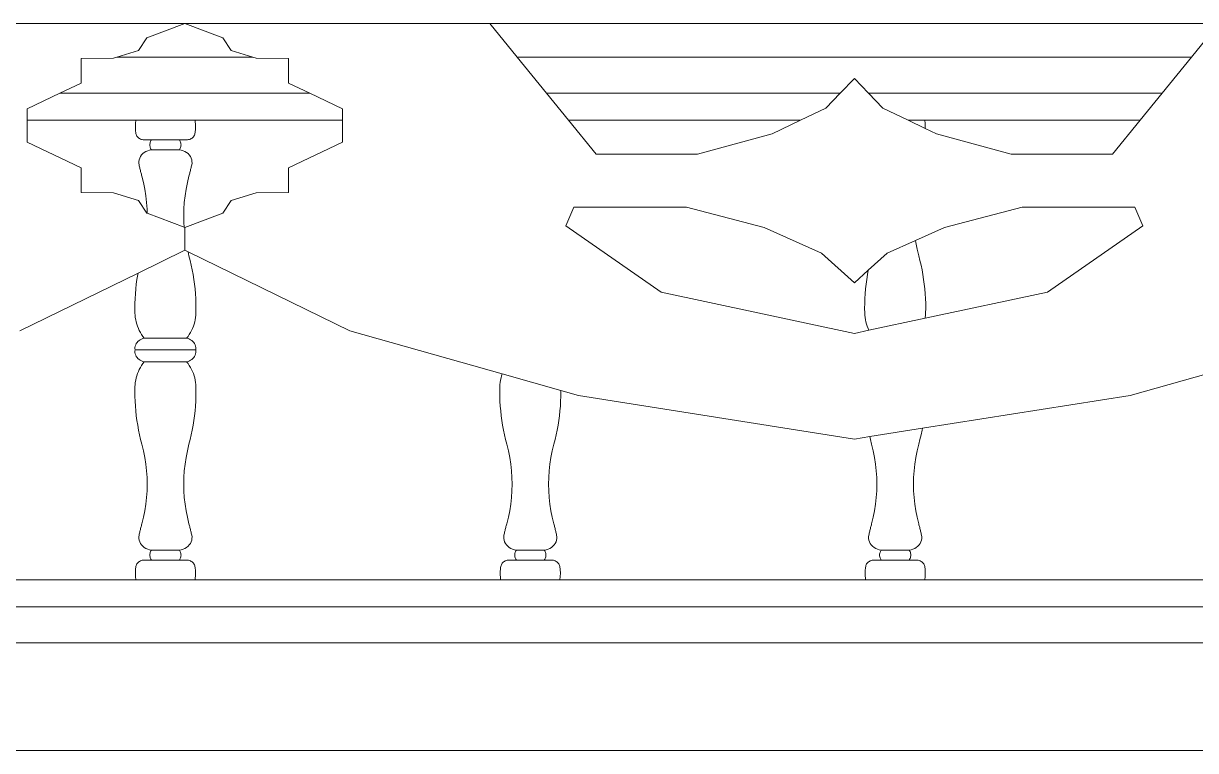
# Model space of a CAD drawing. Header units: inches. Extents: x 16.2 to 49.2, y 7.1 to 20.7.
# Drawn here: x 32.8147 to 33.1862, y 17.89 to 18.1206 of the extents above; entities that cross this region are included whole.
import ezdxf

# ---------------------------------------------------------------- set-up
doc = ezdxf.new("R2010")
doc.units = ezdxf.units.IN
doc.header["$MEASUREMENT"] = 0
doc.layers.add('0inne_gulv', color=252, linetype='Continuous', lineweight=13)

# ---------------------------------------------------------------- blocks, each defined once
blk = doc.blocks.new('DEREK SMALL HOUSE fr')
for p, q in [((-0.94736, -0.07881), (-0.85068, -0.07881)), ((-0.86275, -0.08341), (-0.85068, -0.07881)), ((-0.85068, -0.07881), (-0.75401, -0.07881)), ((-0.83862, -0.08341), (-0.85068, -0.07881)), ((-0.75401, -0.07881), (-0.52292, -0.07881)), ((-0.7453, -0.08953), (-0.75401, -0.07881)), ((-0.75401, -0.07881), (-0.52292, -0.07881)), ((-0.53163, -0.08953), (-0.52292, -0.07881)), ((-0.86532, -0.08735), (-0.86275, -0.08341)), ((-0.83605, -0.08735), (-0.83862, -0.08341)), ((-0.87226, -0.08953), (-0.86532, -0.08735)), ((-0.82911, -0.08953), (-0.83605, -0.08735)), ((-0.88353, -0.08993), (-0.87334, -0.08987)), ((-0.88353, -0.09771), (-0.88353, -0.08993)), ((-0.87334, -0.08987), (-0.87226, -0.08953)), ((-0.87226, -0.08953), (-0.82911, -0.08953)), ((-0.82803, -0.08987), (-0.82911, -0.08953)), ((-0.81784, -0.08993), (-0.82803, -0.08987)), ((-0.81784, -0.09771), (-0.81784, -0.08993)), ((-0.7453, -0.08953), (-0.53163, -0.08953)), ((-0.73603, -0.10093), (-0.7453, -0.08953)), ((-0.5409, -0.10093), (-0.53163, -0.08953)), ((-0.64294, -0.10093), (-0.63847, -0.09632)), ((-0.63847, -0.09632), (-0.63399, -0.10093)), ((-0.8903, -0.10093), (-0.88353, -0.09771)), ((-0.81107, -0.10093), (-0.81784, -0.09771)), ((-0.90066, -0.10586), (-0.8903, -0.10093)), ((-0.8903, -0.10093), (-0.81107, -0.10093)), ((-0.8007, -0.10586), (-0.81107, -0.10093)), ((-0.73603, -0.10093), (-0.64294, -0.10093)), ((-0.72908, -0.10948), (-0.73603, -0.10093)), ((-0.64752, -0.10564), (-0.64294, -0.10093)), ((-0.63399, -0.10093), (-0.5409, -0.10093)), ((-0.63399, -0.10093), (-0.62941, -0.10564)), ((-0.54786, -0.10948), (-0.5409, -0.10093)), ((-0.90066, -0.10948), (-0.90066, -0.10586)), ((-0.8007, -0.10948), (-0.8007, -0.10586)), ((-0.65549, -0.10948), (-0.64752, -0.10564)), ((-0.62941, -0.10564), (-0.62144, -0.10948)), ((-0.90066, -0.1165), (-0.90066, -0.10948)), ((-0.90066, -0.10948), (-0.86618, -0.10948)), ((-0.86637, -0.11125), (-0.86635, -0.11089)), ((-0.86637, -0.1116), (-0.86637, -0.11125)), ((-0.86635, -0.11089), (-0.86633, -0.11054)), ((-0.86633, -0.11054), (-0.86629, -0.11018)), ((-0.86629, -0.11018), (-0.86624, -0.10983)), ((-0.86624, -0.10983), (-0.86618, -0.10948)), ((-0.84749, -0.10948), (-0.86618, -0.10948)), ((-0.84743, -0.10983), (-0.84749, -0.10948)), ((-0.84749, -0.10948), (-0.8007, -0.10948)), ((-0.84738, -0.11018), (-0.84743, -0.10983)), ((-0.84735, -0.11054), (-0.84738, -0.11018)), ((-0.84732, -0.11089), (-0.84735, -0.11054)), ((-0.8473, -0.11125), (-0.84732, -0.11089)), ((-0.8473, -0.1116), (-0.8473, -0.11125)), ((-0.8007, -0.1165), (-0.8007, -0.10948)), ((-0.72908, -0.10948), (-0.65549, -0.10948)), ((-0.72029, -0.12028), (-0.72908, -0.10948)), ((-0.66451, -0.11383), (-0.65549, -0.10948)), ((-0.62144, -0.10948), (-0.616, -0.1121)), ((-0.61618, -0.10948), (-0.62144, -0.10948)), ((-0.61612, -0.10983), (-0.61618, -0.10948)), ((-0.61618, -0.10948), (-0.54786, -0.10948)), ((-0.61607, -0.11018), (-0.61612, -0.10983)), ((-0.61604, -0.11054), (-0.61607, -0.11018)), ((-0.61601, -0.11089), (-0.61604, -0.11054)), ((-0.616, -0.11125), (-0.61601, -0.11089)), ((-0.61599, -0.1116), (-0.616, -0.11125)), ((-0.55664, -0.12028), (-0.54786, -0.10948)), ((-0.86637, -0.11195), (-0.86637, -0.1116)), ((-0.86635, -0.11231), (-0.86637, -0.11195)), ((-0.86633, -0.11266), (-0.86635, -0.11231)), ((-0.86629, -0.11302), (-0.86633, -0.11266)), ((-0.86624, -0.11337), (-0.86629, -0.11302)), ((-0.86618, -0.11372), (-0.86624, -0.11337)), ((-0.86612, -0.11399), (-0.86618, -0.11372)), ((-0.86601, -0.11426), (-0.86612, -0.11399)), ((-0.86588, -0.11451), (-0.86601, -0.11426)), ((-0.86571, -0.11475), (-0.86588, -0.11451)), ((-0.86551, -0.11497), (-0.86571, -0.11475)), ((-0.86528, -0.11516), (-0.86551, -0.11497)), ((-0.86503, -0.11533), (-0.86528, -0.11516)), ((-0.84864, -0.11533), (-0.84839, -0.11516)), ((-0.84839, -0.11516), (-0.84816, -0.11497)), ((-0.84816, -0.11497), (-0.84796, -0.11475)), ((-0.84796, -0.11475), (-0.84779, -0.11451)), ((-0.84779, -0.11451), (-0.84766, -0.11426)), ((-0.84766, -0.11426), (-0.84755, -0.11399)), ((-0.84755, -0.11399), (-0.84749, -0.11372)), ((-0.84749, -0.11372), (-0.84743, -0.11337)), ((-0.84743, -0.11337), (-0.84738, -0.11302)), ((-0.84738, -0.11302), (-0.84735, -0.11266)), ((-0.84735, -0.11266), (-0.84732, -0.11231)), ((-0.84732, -0.11231), (-0.8473, -0.11195)), ((-0.8473, -0.11195), (-0.8473, -0.1116)), ((-0.68815, -0.12028), (-0.66451, -0.11383)), ((-0.616, -0.11195), (-0.61599, -0.1116)), ((-0.616, -0.1121), (-0.616, -0.11195)), ((-0.616, -0.1121), (-0.61242, -0.11383)), ((-0.61242, -0.11383), (-0.58879, -0.12028)), ((-0.88353, -0.12464), (-0.90066, -0.1165)), ((-0.86476, -0.11547), (-0.86503, -0.11533)), ((-0.86447, -0.11559), (-0.86476, -0.11547)), ((-0.86417, -0.11567), (-0.86447, -0.11559)), ((-0.86386, -0.11572), (-0.86417, -0.11567)), ((-0.86355, -0.11573), (-0.86386, -0.11572)), ((-0.86126, -0.11573), (-0.86355, -0.11573)), ((-0.86177, -0.11732), (-0.86175, -0.11705)), ((-0.86175, -0.1176), (-0.86177, -0.11732)), ((-0.86175, -0.11705), (-0.86171, -0.11677)), ((-0.86171, -0.11788), (-0.86175, -0.1176)), ((-0.86171, -0.11677), (-0.86164, -0.1165)), ((-0.86164, -0.11815), (-0.86171, -0.11788)), ((-0.86164, -0.1165), (-0.86154, -0.11623)), ((-0.86154, -0.11841), (-0.86164, -0.11815)), ((-0.86154, -0.11623), (-0.86141, -0.11598)), ((-0.86141, -0.11867), (-0.86154, -0.11841)), ((-0.86141, -0.11598), (-0.86126, -0.11573)), ((-0.86126, -0.11891), (-0.86141, -0.11867)), ((-0.86126, -0.11573), (-0.85241, -0.11573)), ((-0.85226, -0.11598), (-0.85241, -0.11573)), ((-0.85241, -0.11573), (-0.85012, -0.11573)), ((-0.85241, -0.11891), (-0.85226, -0.11867)), ((-0.85213, -0.11623), (-0.85226, -0.11598)), ((-0.85226, -0.11867), (-0.85213, -0.11841)), ((-0.85203, -0.1165), (-0.85213, -0.11623)), ((-0.85213, -0.11841), (-0.85203, -0.11815)), ((-0.85196, -0.11677), (-0.85203, -0.1165)), ((-0.85203, -0.11815), (-0.85196, -0.11788)), ((-0.85192, -0.11705), (-0.85196, -0.11677)), ((-0.85196, -0.11788), (-0.85192, -0.1176)), ((-0.8519, -0.11732), (-0.85192, -0.11705)), ((-0.85192, -0.1176), (-0.8519, -0.11732)), ((-0.85012, -0.11573), (-0.84981, -0.11572)), ((-0.84981, -0.11572), (-0.8495, -0.11567)), ((-0.8495, -0.11567), (-0.8492, -0.11559)), ((-0.8492, -0.11559), (-0.84891, -0.11547)), ((-0.84891, -0.11547), (-0.84864, -0.11533)), ((-0.81784, -0.12464), (-0.8007, -0.1165)), ((-0.86526, -0.12313), (-0.86525, -0.12257)), ((-0.86525, -0.12257), (-0.86516, -0.12202)), ((-0.86516, -0.12202), (-0.86499, -0.12149)), ((-0.86499, -0.12149), (-0.86473, -0.12099)), ((-0.86473, -0.12099), (-0.8644, -0.12052)), ((-0.8644, -0.12052), (-0.864, -0.1201)), ((-0.864, -0.1201), (-0.86353, -0.11973)), ((-0.86353, -0.11973), (-0.86302, -0.11942)), ((-0.86302, -0.11942), (-0.86246, -0.11918)), ((-0.86246, -0.11918), (-0.86187, -0.11901)), ((-0.86187, -0.11901), (-0.86126, -0.11891)), ((-0.86126, -0.11891), (-0.85241, -0.11891)), ((-0.8518, -0.11901), (-0.85241, -0.11891)), ((-0.85121, -0.11918), (-0.8518, -0.11901)), ((-0.85065, -0.11942), (-0.85121, -0.11918)), ((-0.85014, -0.11973), (-0.85065, -0.11942)), ((-0.84967, -0.1201), (-0.85014, -0.11973)), ((-0.84927, -0.12052), (-0.84967, -0.1201)), ((-0.84894, -0.12099), (-0.84927, -0.12052)), ((-0.84869, -0.12149), (-0.84894, -0.12099)), ((-0.84851, -0.12202), (-0.84869, -0.12149)), ((-0.84842, -0.12257), (-0.84851, -0.12202)), ((-0.84841, -0.12313), (-0.84842, -0.12257)), ((-0.72029, -0.12028), (-0.68815, -0.12028)), ((-0.58879, -0.12028), (-0.55664, -0.12028)), ((-0.88353, -0.12464), (-0.88353, -0.13243)), ((-0.86518, -0.12368), (-0.86526, -0.12313)), ((-0.86511, -0.12398), (-0.86518, -0.12368)), ((-0.86505, -0.12427), (-0.86511, -0.12398)), ((-0.86498, -0.12457), (-0.86505, -0.12427)), ((-0.86491, -0.12486), (-0.86498, -0.12457)), ((-0.86484, -0.12516), (-0.86491, -0.12486)), ((-0.86476, -0.12546), (-0.86484, -0.12516)), ((-0.86469, -0.12575), (-0.86476, -0.12546)), ((-0.86461, -0.12605), (-0.86469, -0.12575)), ((-0.86454, -0.12634), (-0.86461, -0.12605)), ((-0.84913, -0.12634), (-0.84906, -0.12605)), ((-0.84906, -0.12605), (-0.84898, -0.12575)), ((-0.84898, -0.12575), (-0.84891, -0.12546)), ((-0.84891, -0.12546), (-0.84884, -0.12516)), ((-0.84884, -0.12516), (-0.84876, -0.12486)), ((-0.84876, -0.12486), (-0.84869, -0.12457)), ((-0.84869, -0.12457), (-0.84863, -0.12427)), ((-0.84863, -0.12427), (-0.84856, -0.12398)), ((-0.84856, -0.12398), (-0.84849, -0.12368)), ((-0.84849, -0.12368), (-0.84841, -0.12313)), ((-0.81784, -0.12464), (-0.81784, -0.13243)), ((-0.86446, -0.12664), (-0.86454, -0.12634)), ((-0.86438, -0.12693), (-0.86446, -0.12664)), ((-0.86431, -0.12723), (-0.86438, -0.12693)), ((-0.86379, -0.1293), (-0.86431, -0.12723)), ((-0.86338, -0.13139), (-0.86379, -0.1293)), ((-0.8503, -0.13139), (-0.84988, -0.1293)), ((-0.84988, -0.1293), (-0.84937, -0.12723)), ((-0.84937, -0.12723), (-0.84929, -0.12693)), ((-0.84929, -0.12693), (-0.84921, -0.12664)), ((-0.84921, -0.12664), (-0.84913, -0.12634)), ((-0.88353, -0.13243), (-0.87334, -0.13249)), ((-0.87334, -0.13249), (-0.86532, -0.13501)), ((-0.86305, -0.13349), (-0.86338, -0.13139)), ((-0.86282, -0.1356), (-0.86305, -0.13349)), ((-0.85086, -0.1356), (-0.85062, -0.13349)), ((-0.85062, -0.13349), (-0.8503, -0.13139)), ((-0.82803, -0.13249), (-0.83605, -0.13501)), ((-0.81784, -0.13243), (-0.82803, -0.13249)), ((-0.86532, -0.13501), (-0.86275, -0.13895)), ((-0.86267, -0.13772), (-0.86282, -0.1356)), ((-0.851, -0.13772), (-0.85086, -0.1356)), ((-0.83605, -0.13501), (-0.83862, -0.13895)), ((-0.72739, -0.13712), (-0.72988, -0.14303)), ((-0.72739, -0.13712), (-0.69169, -0.13712)), ((-0.69169, -0.13712), (-0.66703, -0.14351)), ((-0.58524, -0.13712), (-0.6099, -0.14351)), ((-0.58524, -0.13712), (-0.54954, -0.13712)), ((-0.54954, -0.13712), (-0.54705, -0.14303)), ((-0.86275, -0.13895), (-0.86265, -0.13899)), ((-0.86265, -0.13899), (-0.86267, -0.13772)), ((-0.86265, -0.13899), (-0.8509, -0.14346)), ((-0.85104, -0.13984), (-0.851, -0.13772)), ((-0.851, -0.14197), (-0.85104, -0.13984)), ((-0.83862, -0.13895), (-0.85068, -0.14354)), ((-0.8509, -0.14346), (-0.851, -0.14197)), ((-0.8509, -0.14346), (-0.85068, -0.14354)), ((-0.85068, -0.1507), (-0.85068, -0.14354)), ((-0.72988, -0.14303), (-0.69968, -0.164)), ((-0.66703, -0.14351), (-0.64885, -0.15169)), ((-0.6099, -0.14351), (-0.61909, -0.14765)), ((-0.54705, -0.14303), (-0.57725, -0.164)), ((-0.61909, -0.14765), (-0.62808, -0.15169)), ((-0.61899, -0.1483), (-0.61909, -0.14765)), ((-0.61857, -0.15039), (-0.61899, -0.1483)), ((-0.85068, -0.1507), (-0.86553, -0.15796)), ((-0.85068, -0.1507), (-0.84968, -0.15119)), ((-0.84937, -0.15246), (-0.84968, -0.15119)), ((-0.79834, -0.1763), (-0.84968, -0.15119)), ((-0.64885, -0.15169), (-0.63847, -0.16108)), ((-0.62808, -0.15169), (-0.63407, -0.1571)), ((-0.61806, -0.15246), (-0.61857, -0.15039)), ((-0.84898, -0.15395), (-0.84937, -0.15246)), ((-0.84863, -0.15545), (-0.84898, -0.15395)), ((-0.84832, -0.15696), (-0.84863, -0.15545)), ((-0.61767, -0.15395), (-0.61806, -0.15246)), ((-0.61733, -0.15545), (-0.61767, -0.15395)), ((-0.61702, -0.15696), (-0.61733, -0.15545)), ((-0.90303, -0.1763), (-0.86553, -0.15796)), ((-0.86586, -0.15998), (-0.86562, -0.15847)), ((-0.86562, -0.15847), (-0.86553, -0.15796)), ((-0.84805, -0.15847), (-0.84832, -0.15696)), ((-0.84781, -0.15998), (-0.84805, -0.15847)), ((-0.63407, -0.1571), (-0.63847, -0.16108)), ((-0.63455, -0.15998), (-0.63432, -0.15847)), ((-0.63432, -0.15847), (-0.63407, -0.1571)), ((-0.61674, -0.15847), (-0.61702, -0.15696)), ((-0.6165, -0.15998), (-0.61674, -0.15847)), ((-0.86635, -0.16455), (-0.86623, -0.16302)), ((-0.86623, -0.16302), (-0.86606, -0.1615)), ((-0.86606, -0.1615), (-0.86586, -0.15998)), ((-0.84761, -0.1615), (-0.84781, -0.15998)), ((-0.84744, -0.16302), (-0.84761, -0.1615)), ((-0.84732, -0.16455), (-0.84744, -0.16302)), ((-0.63505, -0.16455), (-0.63492, -0.16302)), ((-0.63492, -0.16302), (-0.63475, -0.1615)), ((-0.63475, -0.1615), (-0.63455, -0.15998)), ((-0.6163, -0.1615), (-0.6165, -0.15998)), ((-0.61614, -0.16302), (-0.6163, -0.1615)), ((-0.61601, -0.16455), (-0.61614, -0.16302)), ((-0.8665, -0.16761), (-0.86645, -0.16608)), ((-0.86645, -0.16608), (-0.86635, -0.16455)), ((-0.84722, -0.16608), (-0.84732, -0.16455)), ((-0.84717, -0.16761), (-0.84722, -0.16608)), ((-0.69968, -0.164), (-0.63847, -0.17711)), ((-0.63519, -0.16761), (-0.63514, -0.16608)), ((-0.63514, -0.16608), (-0.63505, -0.16455)), ((-0.57725, -0.164), (-0.61601, -0.1723)), ((-0.61592, -0.16608), (-0.61601, -0.16455)), ((-0.61586, -0.16761), (-0.61592, -0.16608)), ((-0.86652, -0.16914), (-0.8665, -0.16761)), ((-0.8665, -0.17067), (-0.86652, -0.16914)), ((-0.86646, -0.17138), (-0.8665, -0.17067)), ((-0.84721, -0.17138), (-0.84717, -0.17067)), ((-0.84715, -0.16914), (-0.84717, -0.16761)), ((-0.84717, -0.17067), (-0.84715, -0.16914)), ((-0.63521, -0.16914), (-0.63519, -0.16761)), ((-0.63519, -0.17067), (-0.63521, -0.16914)), ((-0.63515, -0.17138), (-0.63519, -0.17067)), ((-0.6159, -0.17138), (-0.61587, -0.17067)), ((-0.61587, -0.17067), (-0.61585, -0.16914)), ((-0.61585, -0.16914), (-0.61586, -0.16761)), ((-0.86638, -0.17209), (-0.86646, -0.17138)), ((-0.86627, -0.17279), (-0.86638, -0.17209)), ((-0.86611, -0.17349), (-0.86627, -0.17279)), ((-0.86592, -0.17418), (-0.86611, -0.17349)), ((-0.86569, -0.17486), (-0.86592, -0.17418)), ((-0.84798, -0.17486), (-0.84775, -0.17418)), ((-0.84775, -0.17418), (-0.84756, -0.17349)), ((-0.84756, -0.17349), (-0.8474, -0.17279)), ((-0.8474, -0.17279), (-0.84729, -0.17209)), ((-0.84729, -0.17209), (-0.84721, -0.17138)), ((-0.63508, -0.17209), (-0.63515, -0.17138)), ((-0.63496, -0.17279), (-0.63508, -0.17209)), ((-0.63481, -0.17349), (-0.63496, -0.17279)), ((-0.63461, -0.17418), (-0.63481, -0.17349)), ((-0.63438, -0.17486), (-0.63461, -0.17418)), ((-0.61601, -0.1723), (-0.63384, -0.17612)), ((-0.61601, -0.1723), (-0.61598, -0.17209)), ((-0.61598, -0.17209), (-0.6159, -0.17138)), ((-0.86542, -0.17553), (-0.86569, -0.17486)), ((-0.86512, -0.17618), (-0.86542, -0.17553)), ((-0.86478, -0.17683), (-0.86512, -0.17618)), ((-0.8644, -0.17745), (-0.86478, -0.17683)), ((-0.86399, -0.17806), (-0.8644, -0.17745)), ((-0.86355, -0.17865), (-0.86399, -0.17806)), ((-0.85012, -0.17865), (-0.84968, -0.17806)), ((-0.84968, -0.17806), (-0.84927, -0.17745)), ((-0.84927, -0.17745), (-0.84889, -0.17683)), ((-0.84889, -0.17683), (-0.84855, -0.17618)), ((-0.84855, -0.17618), (-0.84825, -0.17553)), ((-0.84825, -0.17553), (-0.84798, -0.17486)), ((-0.79834, -0.1763), (-0.75006, -0.18993)), ((-0.63384, -0.17612), (-0.63847, -0.17711)), ((-0.63412, -0.17553), (-0.63438, -0.17486)), ((-0.63384, -0.17612), (-0.63412, -0.17553)), ((-0.86651, -0.18195), (-0.86649, -0.18153)), ((-0.86647, -0.18236), (-0.86651, -0.18195)), ((-0.86649, -0.18153), (-0.86641, -0.18112)), ((-0.86641, -0.18112), (-0.86627, -0.18072)), ((-0.86627, -0.18072), (-0.86608, -0.18034)), ((-0.86608, -0.18034), (-0.86584, -0.17998)), ((-0.86584, -0.17998), (-0.86554, -0.17966)), ((-0.86554, -0.17966), (-0.86521, -0.17937)), ((-0.86521, -0.17937), (-0.86484, -0.17912)), ((-0.86484, -0.17912), (-0.86443, -0.17892)), ((-0.86443, -0.17892), (-0.864, -0.17876)), ((-0.864, -0.17876), (-0.86355, -0.17865)), ((-0.86355, -0.17865), (-0.85012, -0.17865)), ((-0.84967, -0.17876), (-0.85012, -0.17865)), ((-0.84924, -0.17892), (-0.84967, -0.17876)), ((-0.84884, -0.17912), (-0.84924, -0.17892)), ((-0.84846, -0.17937), (-0.84884, -0.17912)), ((-0.84813, -0.17966), (-0.84846, -0.17937)), ((-0.84784, -0.17998), (-0.84813, -0.17966)), ((-0.84759, -0.18034), (-0.84784, -0.17998)), ((-0.8474, -0.18072), (-0.84759, -0.18034)), ((-0.84726, -0.18112), (-0.8474, -0.18072)), ((-0.84719, -0.18153), (-0.84726, -0.18112)), ((-0.8472, -0.18236), (-0.84717, -0.18195)), ((-0.84717, -0.18195), (-0.84719, -0.18153)), ((-0.86651, -0.18278), (-0.86647, -0.18236)), ((-0.86649, -0.1832), (-0.86651, -0.18278)), ((-0.86641, -0.18361), (-0.86649, -0.1832)), ((-0.86647, -0.18236), (-0.8472, -0.18236)), ((-0.86627, -0.18401), (-0.86641, -0.18361)), ((-0.86608, -0.18439), (-0.86627, -0.18401)), ((-0.86584, -0.18474), (-0.86608, -0.18439)), ((-0.86554, -0.18507), (-0.86584, -0.18474)), ((-0.86521, -0.18536), (-0.86554, -0.18507)), ((-0.86484, -0.18561), (-0.86521, -0.18536)), ((-0.86443, -0.18581), (-0.86484, -0.18561)), ((-0.84924, -0.18581), (-0.84884, -0.18561)), ((-0.84884, -0.18561), (-0.84846, -0.18536)), ((-0.84846, -0.18536), (-0.84813, -0.18507)), ((-0.84813, -0.18507), (-0.84784, -0.18474)), ((-0.84784, -0.18474), (-0.84759, -0.18439)), ((-0.84759, -0.18439), (-0.8474, -0.18401)), ((-0.8474, -0.18401), (-0.84726, -0.18361)), ((-0.84726, -0.18361), (-0.84719, -0.1832)), ((-0.84717, -0.18278), (-0.8472, -0.18236)), ((-0.84719, -0.1832), (-0.84717, -0.18278)), ((-0.86569, -0.18987), (-0.86542, -0.1892)), ((-0.86542, -0.1892), (-0.86512, -0.18854)), ((-0.86512, -0.18854), (-0.86478, -0.1879)), ((-0.86478, -0.1879), (-0.8644, -0.18727)), ((-0.864, -0.18597), (-0.86443, -0.18581)), ((-0.8644, -0.18727), (-0.86399, -0.18667)), ((-0.86355, -0.18608), (-0.864, -0.18597)), ((-0.86399, -0.18667), (-0.86355, -0.18608)), ((-0.86355, -0.18608), (-0.85012, -0.18608)), ((-0.85012, -0.18608), (-0.84967, -0.18597)), ((-0.84968, -0.18667), (-0.85012, -0.18608)), ((-0.84927, -0.18727), (-0.84968, -0.18667)), ((-0.84967, -0.18597), (-0.84924, -0.18581)), ((-0.84889, -0.1879), (-0.84927, -0.18727)), ((-0.84855, -0.18854), (-0.84889, -0.1879)), ((-0.84825, -0.1892), (-0.84855, -0.18854)), ((-0.84798, -0.18987), (-0.84825, -0.1892)), ((-0.51744, -0.18727), (-0.55104, -0.19675)), ((-0.86646, -0.19335), (-0.86638, -0.19264)), ((-0.86638, -0.19264), (-0.86627, -0.19194)), ((-0.86627, -0.19194), (-0.86611, -0.19124)), ((-0.86611, -0.19124), (-0.86592, -0.19055)), ((-0.86592, -0.19055), (-0.86569, -0.18987)), ((-0.84775, -0.19055), (-0.84798, -0.18987)), ((-0.84756, -0.19124), (-0.84775, -0.19055)), ((-0.8474, -0.19194), (-0.84756, -0.19124)), ((-0.84729, -0.19264), (-0.8474, -0.19194)), ((-0.84721, -0.19335), (-0.84729, -0.19264)), ((-0.75081, -0.19335), (-0.75073, -0.19264)), ((-0.75073, -0.19264), (-0.75062, -0.19194)), ((-0.75062, -0.19194), (-0.75046, -0.19124)), ((-0.75046, -0.19124), (-0.75027, -0.19055)), ((-0.75027, -0.19055), (-0.75006, -0.18993)), ((-0.75006, -0.18993), (-0.7315, -0.19517)), ((-0.86652, -0.19559), (-0.8665, -0.19406)), ((-0.8665, -0.19712), (-0.86652, -0.19559)), ((-0.8665, -0.19406), (-0.86646, -0.19335)), ((-0.84717, -0.19406), (-0.84721, -0.19335)), ((-0.84715, -0.19559), (-0.84717, -0.19406)), ((-0.84717, -0.19712), (-0.84715, -0.19559)), ((-0.75086, -0.19559), (-0.75084, -0.19406)), ((-0.75085, -0.19712), (-0.75086, -0.19559)), ((-0.75084, -0.19406), (-0.75081, -0.19335)), ((-0.73152, -0.19712), (-0.7315, -0.19559)), ((-0.7315, -0.19559), (-0.7315, -0.19517)), ((-0.7315, -0.19517), (-0.72589, -0.19675)), ((-0.72589, -0.19675), (-0.63847, -0.2106)), ((-0.55104, -0.19675), (-0.61691, -0.20719)), ((-0.86645, -0.19865), (-0.8665, -0.19712)), ((-0.86635, -0.20018), (-0.86645, -0.19865)), ((-0.86623, -0.2017), (-0.86635, -0.20018)), ((-0.84744, -0.2017), (-0.84732, -0.20018)), ((-0.84732, -0.20018), (-0.84722, -0.19865)), ((-0.84722, -0.19865), (-0.84717, -0.19712)), ((-0.75079, -0.19865), (-0.75085, -0.19712)), ((-0.7507, -0.20018), (-0.75079, -0.19865)), ((-0.75057, -0.2017), (-0.7507, -0.20018)), ((-0.73179, -0.2017), (-0.73166, -0.20018)), ((-0.73166, -0.20018), (-0.73157, -0.19865)), ((-0.73157, -0.19865), (-0.73152, -0.19712)), ((-0.86606, -0.20323), (-0.86623, -0.2017)), ((-0.86586, -0.20475), (-0.86606, -0.20323)), ((-0.84781, -0.20475), (-0.84761, -0.20323)), ((-0.84761, -0.20323), (-0.84744, -0.2017)), ((-0.75041, -0.20323), (-0.75057, -0.2017)), ((-0.75021, -0.20475), (-0.75041, -0.20323)), ((-0.73216, -0.20475), (-0.73196, -0.20323)), ((-0.73196, -0.20323), (-0.73179, -0.2017)), ((-0.86562, -0.20626), (-0.86586, -0.20475)), ((-0.86535, -0.20777), (-0.86562, -0.20626)), ((-0.86504, -0.20928), (-0.86535, -0.20777)), ((-0.84863, -0.20928), (-0.84832, -0.20777)), ((-0.84832, -0.20777), (-0.84805, -0.20626)), ((-0.84805, -0.20626), (-0.84781, -0.20475)), ((-0.74997, -0.20626), (-0.75021, -0.20475)), ((-0.74969, -0.20777), (-0.74997, -0.20626)), ((-0.74938, -0.20928), (-0.74969, -0.20777)), ((-0.73298, -0.20928), (-0.73267, -0.20777)), ((-0.73267, -0.20777), (-0.73239, -0.20626)), ((-0.73239, -0.20626), (-0.73216, -0.20475)), ((-0.61691, -0.20719), (-0.6336, -0.20983)), ((-0.61733, -0.20928), (-0.61702, -0.20777)), ((-0.61702, -0.20777), (-0.61691, -0.20719)), ((-0.86469, -0.21078), (-0.86504, -0.20928)), ((-0.86431, -0.21227), (-0.86469, -0.21078)), ((-0.84937, -0.21227), (-0.84898, -0.21078)), ((-0.84898, -0.21078), (-0.84863, -0.20928)), ((-0.74904, -0.21078), (-0.74938, -0.20928)), ((-0.74865, -0.21227), (-0.74904, -0.21078)), ((-0.73371, -0.21227), (-0.73333, -0.21078)), ((-0.73333, -0.21078), (-0.73298, -0.20928)), ((-0.6336, -0.20983), (-0.63847, -0.2106)), ((-0.63338, -0.21078), (-0.6336, -0.20983)), ((-0.633, -0.21227), (-0.63338, -0.21078)), ((-0.61806, -0.21227), (-0.61767, -0.21078)), ((-0.61767, -0.21078), (-0.61733, -0.20928)), ((-0.86379, -0.21434), (-0.86431, -0.21227)), ((-0.86338, -0.21643), (-0.86379, -0.21434)), ((-0.8503, -0.21643), (-0.84988, -0.21434)), ((-0.84988, -0.21434), (-0.84937, -0.21227)), ((-0.74814, -0.21434), (-0.74865, -0.21227)), ((-0.74772, -0.21643), (-0.74814, -0.21434)), ((-0.73464, -0.21643), (-0.73422, -0.21434)), ((-0.73422, -0.21434), (-0.73371, -0.21227)), ((-0.63249, -0.21434), (-0.633, -0.21227)), ((-0.63207, -0.21643), (-0.63249, -0.21434)), ((-0.61899, -0.21643), (-0.61857, -0.21434)), ((-0.61857, -0.21434), (-0.61806, -0.21227)), ((-0.86305, -0.21853), (-0.86338, -0.21643)), ((-0.86282, -0.22064), (-0.86305, -0.21853)), ((-0.85086, -0.22064), (-0.85062, -0.21853)), ((-0.85062, -0.21853), (-0.8503, -0.21643)), ((-0.7474, -0.21853), (-0.74772, -0.21643)), ((-0.74716, -0.22064), (-0.7474, -0.21853)), ((-0.7352, -0.22064), (-0.73497, -0.21853)), ((-0.73497, -0.21853), (-0.73464, -0.21643)), ((-0.63174, -0.21853), (-0.63207, -0.21643)), ((-0.63151, -0.22064), (-0.63174, -0.21853)), ((-0.61955, -0.22064), (-0.61931, -0.21853)), ((-0.61931, -0.21853), (-0.61899, -0.21643)), ((-0.86267, -0.22276), (-0.86282, -0.22064)), ((-0.86263, -0.22488), (-0.86267, -0.22276)), ((-0.85104, -0.22488), (-0.851, -0.22276)), ((-0.851, -0.22276), (-0.85086, -0.22064)), ((-0.74702, -0.22276), (-0.74716, -0.22064)), ((-0.74697, -0.22488), (-0.74702, -0.22276)), ((-0.73539, -0.22488), (-0.73534, -0.22276)), ((-0.73534, -0.22276), (-0.7352, -0.22064)), ((-0.63137, -0.22276), (-0.63151, -0.22064)), ((-0.63132, -0.22488), (-0.63137, -0.22276)), ((-0.61974, -0.22488), (-0.61969, -0.22276)), ((-0.61969, -0.22276), (-0.61955, -0.22064)), ((-0.86267, -0.22701), (-0.86263, -0.22488)), ((-0.851, -0.22701), (-0.85104, -0.22488)), ((-0.74702, -0.22701), (-0.74697, -0.22488)), ((-0.73534, -0.22701), (-0.73539, -0.22488)), ((-0.63137, -0.22701), (-0.63132, -0.22488)), ((-0.61969, -0.22701), (-0.61974, -0.22488)), ((-0.86305, -0.23124), (-0.86282, -0.22913)), ((-0.86282, -0.22913), (-0.86267, -0.22701)), ((-0.85086, -0.22913), (-0.851, -0.22701)), ((-0.85062, -0.23124), (-0.85086, -0.22913)), ((-0.7474, -0.23124), (-0.74716, -0.22913)), ((-0.74716, -0.22913), (-0.74702, -0.22701)), ((-0.7352, -0.22913), (-0.73534, -0.22701)), ((-0.73497, -0.23124), (-0.7352, -0.22913)), ((-0.63174, -0.23124), (-0.63151, -0.22913)), ((-0.63151, -0.22913), (-0.63137, -0.22701)), ((-0.61955, -0.22913), (-0.61969, -0.22701)), ((-0.61931, -0.23124), (-0.61955, -0.22913)), ((-0.86379, -0.23543), (-0.86338, -0.23334)), ((-0.86338, -0.23334), (-0.86305, -0.23124)), ((-0.8503, -0.23334), (-0.85062, -0.23124)), ((-0.84988, -0.23543), (-0.8503, -0.23334)), ((-0.74814, -0.23543), (-0.74772, -0.23334)), ((-0.74772, -0.23334), (-0.7474, -0.23124)), ((-0.73464, -0.23334), (-0.73497, -0.23124)), ((-0.73422, -0.23543), (-0.73464, -0.23334)), ((-0.63249, -0.23543), (-0.63207, -0.23334)), ((-0.63207, -0.23334), (-0.63174, -0.23124)), ((-0.61899, -0.23334), (-0.61931, -0.23124)), ((-0.61857, -0.23543), (-0.61899, -0.23334)), ((-0.86438, -0.2378), (-0.86431, -0.2375)), ((-0.86431, -0.2375), (-0.86379, -0.23543)), ((-0.84937, -0.2375), (-0.84988, -0.23543)), ((-0.84929, -0.2378), (-0.84937, -0.2375)), ((-0.74873, -0.2378), (-0.74865, -0.2375)), ((-0.74865, -0.2375), (-0.74814, -0.23543)), ((-0.73371, -0.2375), (-0.73422, -0.23543)), ((-0.73363, -0.2378), (-0.73371, -0.2375)), ((-0.63308, -0.2378), (-0.633, -0.2375)), ((-0.633, -0.2375), (-0.63249, -0.23543)), ((-0.61806, -0.2375), (-0.61857, -0.23543)), ((-0.61798, -0.2378), (-0.61806, -0.2375)), ((-0.86526, -0.2416), (-0.86518, -0.24105)), ((-0.86518, -0.24105), (-0.86511, -0.24075)), ((-0.86511, -0.24075), (-0.86505, -0.24046)), ((-0.86505, -0.24046), (-0.86498, -0.24016)), ((-0.86498, -0.24016), (-0.86491, -0.23986)), ((-0.86491, -0.23986), (-0.86484, -0.23957)), ((-0.86484, -0.23957), (-0.86476, -0.23927)), ((-0.86476, -0.23927), (-0.86469, -0.23898)), ((-0.86469, -0.23898), (-0.86461, -0.23868)), ((-0.86461, -0.23868), (-0.86454, -0.23839)), ((-0.86454, -0.23839), (-0.86446, -0.23809)), ((-0.86446, -0.23809), (-0.86438, -0.2378)), ((-0.84921, -0.23809), (-0.84929, -0.2378)), ((-0.84913, -0.23839), (-0.84921, -0.23809)), ((-0.84906, -0.23868), (-0.84913, -0.23839)), ((-0.84898, -0.23898), (-0.84906, -0.23868)), ((-0.84891, -0.23927), (-0.84898, -0.23898)), ((-0.84884, -0.23957), (-0.84891, -0.23927)), ((-0.84876, -0.23986), (-0.84884, -0.23957)), ((-0.84869, -0.24016), (-0.84876, -0.23986)), ((-0.84863, -0.24046), (-0.84869, -0.24016)), ((-0.84856, -0.24075), (-0.84863, -0.24046)), ((-0.84849, -0.24105), (-0.84856, -0.24075)), ((-0.84841, -0.2416), (-0.84849, -0.24105)), ((-0.74961, -0.2416), (-0.74953, -0.24105)), ((-0.74953, -0.24105), (-0.74946, -0.24075)), ((-0.74946, -0.24075), (-0.74939, -0.24046)), ((-0.74939, -0.24046), (-0.74932, -0.24016)), ((-0.74932, -0.24016), (-0.74925, -0.23986)), ((-0.74925, -0.23986), (-0.74918, -0.23957)), ((-0.74918, -0.23957), (-0.74911, -0.23927)), ((-0.74911, -0.23927), (-0.74904, -0.23898)), ((-0.74904, -0.23898), (-0.74896, -0.23868)), ((-0.74896, -0.23868), (-0.74889, -0.23839)), ((-0.74889, -0.23839), (-0.74881, -0.23809)), ((-0.74881, -0.23809), (-0.74873, -0.2378)), ((-0.73355, -0.23809), (-0.73363, -0.2378)), ((-0.73348, -0.23839), (-0.73355, -0.23809)), ((-0.7334, -0.23868), (-0.73348, -0.23839)), ((-0.73333, -0.23898), (-0.7334, -0.23868)), ((-0.73325, -0.23927), (-0.73333, -0.23898)), ((-0.73318, -0.23957), (-0.73325, -0.23927)), ((-0.73311, -0.23986), (-0.73318, -0.23957)), ((-0.73304, -0.24016), (-0.73311, -0.23986)), ((-0.73297, -0.24046), (-0.73304, -0.24016)), ((-0.7329, -0.24075), (-0.73297, -0.24046)), ((-0.73284, -0.24105), (-0.7329, -0.24075)), ((-0.73276, -0.2416), (-0.73284, -0.24105)), ((-0.63395, -0.2416), (-0.63387, -0.24105)), ((-0.63387, -0.24105), (-0.63381, -0.24075)), ((-0.63381, -0.24075), (-0.63374, -0.24046)), ((-0.63374, -0.24046), (-0.63367, -0.24016)), ((-0.63367, -0.24016), (-0.6336, -0.23986)), ((-0.6336, -0.23986), (-0.63353, -0.23957)), ((-0.63353, -0.23957), (-0.63346, -0.23927)), ((-0.63346, -0.23927), (-0.63338, -0.23898)), ((-0.63338, -0.23898), (-0.63331, -0.23868)), ((-0.63331, -0.23868), (-0.63323, -0.23839)), ((-0.63323, -0.23839), (-0.63316, -0.23809)), ((-0.63316, -0.23809), (-0.63308, -0.2378)), ((-0.6179, -0.23809), (-0.61798, -0.2378)), ((-0.61782, -0.23839), (-0.6179, -0.23809)), ((-0.61775, -0.23868), (-0.61782, -0.23839)), ((-0.61767, -0.23898), (-0.61775, -0.23868)), ((-0.6176, -0.23927), (-0.61767, -0.23898)), ((-0.61753, -0.23957), (-0.6176, -0.23927)), ((-0.61746, -0.23986), (-0.61753, -0.23957)), ((-0.61739, -0.24016), (-0.61746, -0.23986)), ((-0.61732, -0.24046), (-0.61739, -0.24016)), ((-0.61725, -0.24075), (-0.61732, -0.24046)), ((-0.61718, -0.24105), (-0.61725, -0.24075)), ((-0.6171, -0.2416), (-0.61718, -0.24105)), ((-0.86525, -0.24215), (-0.86526, -0.2416)), ((-0.86516, -0.2427), (-0.86525, -0.24215)), ((-0.86499, -0.24324), (-0.86516, -0.2427)), ((-0.86473, -0.24374), (-0.86499, -0.24324)), ((-0.8644, -0.24421), (-0.86473, -0.24374)), ((-0.864, -0.24463), (-0.8644, -0.24421)), ((-0.86353, -0.245), (-0.864, -0.24463)), ((-0.86302, -0.24531), (-0.86353, -0.245)), ((-0.85065, -0.24531), (-0.85014, -0.245)), ((-0.85014, -0.245), (-0.84967, -0.24463)), ((-0.84967, -0.24463), (-0.84927, -0.24421)), ((-0.84927, -0.24421), (-0.84894, -0.24374)), ((-0.84894, -0.24374), (-0.84869, -0.24324)), ((-0.84869, -0.24324), (-0.84851, -0.2427)), ((-0.84851, -0.2427), (-0.84842, -0.24215)), ((-0.84842, -0.24215), (-0.84841, -0.2416)), ((-0.7496, -0.24215), (-0.74961, -0.2416)), ((-0.74951, -0.2427), (-0.7496, -0.24215)), ((-0.74933, -0.24324), (-0.74951, -0.2427)), ((-0.74908, -0.24374), (-0.74933, -0.24324)), ((-0.74874, -0.24421), (-0.74908, -0.24374)), ((-0.74834, -0.24463), (-0.74874, -0.24421)), ((-0.74788, -0.245), (-0.74834, -0.24463)), ((-0.74737, -0.24531), (-0.74788, -0.245)), ((-0.735, -0.24531), (-0.73448, -0.245)), ((-0.73448, -0.245), (-0.73402, -0.24463)), ((-0.73402, -0.24463), (-0.73362, -0.24421)), ((-0.73362, -0.24421), (-0.73329, -0.24374)), ((-0.73329, -0.24374), (-0.73303, -0.24324)), ((-0.73303, -0.24324), (-0.73286, -0.2427)), ((-0.73286, -0.2427), (-0.73276, -0.24215)), ((-0.73276, -0.24215), (-0.73276, -0.2416)), ((-0.63395, -0.24215), (-0.63395, -0.2416)), ((-0.63385, -0.2427), (-0.63395, -0.24215)), ((-0.63368, -0.24324), (-0.63385, -0.2427)), ((-0.63342, -0.24374), (-0.63368, -0.24324)), ((-0.63309, -0.24421), (-0.63342, -0.24374)), ((-0.63269, -0.24463), (-0.63309, -0.24421)), ((-0.63223, -0.245), (-0.63269, -0.24463)), ((-0.63171, -0.24531), (-0.63223, -0.245)), ((-0.61934, -0.24531), (-0.61883, -0.245)), ((-0.61883, -0.245), (-0.61837, -0.24463)), ((-0.61837, -0.24463), (-0.61797, -0.24421)), ((-0.61797, -0.24421), (-0.61763, -0.24374)), ((-0.61763, -0.24374), (-0.61738, -0.24324)), ((-0.61738, -0.24324), (-0.6172, -0.2427)), ((-0.6172, -0.2427), (-0.61711, -0.24215)), ((-0.61711, -0.24215), (-0.6171, -0.2416)), ((-0.86246, -0.24555), (-0.86302, -0.24531)), ((-0.86187, -0.24572), (-0.86246, -0.24555)), ((-0.86126, -0.24581), (-0.86187, -0.24572)), ((-0.86177, -0.2474), (-0.86175, -0.24713)), ((-0.86175, -0.24768), (-0.86177, -0.2474)), ((-0.86175, -0.24713), (-0.86171, -0.24685)), ((-0.86171, -0.24796), (-0.86175, -0.24768)), ((-0.86171, -0.24685), (-0.86164, -0.24658)), ((-0.86164, -0.24823), (-0.86171, -0.24796)), ((-0.86164, -0.24658), (-0.86154, -0.24631)), ((-0.86154, -0.24849), (-0.86164, -0.24823)), ((-0.86154, -0.24631), (-0.86141, -0.24606)), ((-0.86141, -0.24875), (-0.86154, -0.24849)), ((-0.86141, -0.24606), (-0.86126, -0.24581)), ((-0.86126, -0.24899), (-0.86141, -0.24875)), ((-0.86126, -0.24581), (-0.85241, -0.24581)), ((-0.85241, -0.24581), (-0.8518, -0.24572)), ((-0.85226, -0.24606), (-0.85241, -0.24581)), ((-0.85241, -0.24899), (-0.85226, -0.24875)), ((-0.85213, -0.24631), (-0.85226, -0.24606)), ((-0.85226, -0.24875), (-0.85213, -0.24849)), ((-0.85203, -0.24658), (-0.85213, -0.24631)), ((-0.85213, -0.24849), (-0.85203, -0.24823)), ((-0.85196, -0.24685), (-0.85203, -0.24658)), ((-0.85203, -0.24823), (-0.85196, -0.24796)), ((-0.85192, -0.24713), (-0.85196, -0.24685)), ((-0.85196, -0.24796), (-0.85192, -0.24768)), ((-0.8519, -0.2474), (-0.85192, -0.24713)), ((-0.85192, -0.24768), (-0.8519, -0.2474)), ((-0.8518, -0.24572), (-0.85121, -0.24555)), ((-0.85121, -0.24555), (-0.85065, -0.24531)), ((-0.74681, -0.24555), (-0.74737, -0.24531)), ((-0.74622, -0.24572), (-0.74681, -0.24555)), ((-0.74561, -0.24581), (-0.74622, -0.24572)), ((-0.74612, -0.2474), (-0.7461, -0.24713)), ((-0.7461, -0.24768), (-0.74612, -0.2474)), ((-0.7461, -0.24713), (-0.74606, -0.24685)), ((-0.74606, -0.24796), (-0.7461, -0.24768)), ((-0.74606, -0.24685), (-0.74599, -0.24658)), ((-0.74599, -0.24823), (-0.74606, -0.24796)), ((-0.74599, -0.24658), (-0.74589, -0.24631)), ((-0.74589, -0.24849), (-0.74599, -0.24823)), ((-0.74589, -0.24631), (-0.74576, -0.24606)), ((-0.74576, -0.24875), (-0.74589, -0.24849)), ((-0.74576, -0.24606), (-0.74561, -0.24581)), ((-0.74561, -0.24899), (-0.74576, -0.24875)), ((-0.74561, -0.24581), (-0.73676, -0.24581)), ((-0.73676, -0.24581), (-0.73615, -0.24572)), ((-0.7366, -0.24606), (-0.73676, -0.24581)), ((-0.73676, -0.24899), (-0.7366, -0.24875)), ((-0.73648, -0.24631), (-0.7366, -0.24606)), ((-0.7366, -0.24875), (-0.73648, -0.24849)), ((-0.73638, -0.24658), (-0.73648, -0.24631)), ((-0.73648, -0.24849), (-0.73638, -0.24823)), ((-0.73631, -0.24685), (-0.73638, -0.24658)), ((-0.73638, -0.24823), (-0.73631, -0.24796)), ((-0.73626, -0.24713), (-0.73631, -0.24685)), ((-0.73631, -0.24796), (-0.73626, -0.24768)), ((-0.73625, -0.2474), (-0.73626, -0.24713)), ((-0.73626, -0.24768), (-0.73625, -0.2474)), ((-0.73615, -0.24572), (-0.73556, -0.24555)), ((-0.73556, -0.24555), (-0.735, -0.24531)), ((-0.63115, -0.24555), (-0.63171, -0.24531)), ((-0.63056, -0.24572), (-0.63115, -0.24555)), ((-0.62995, -0.24581), (-0.63056, -0.24572)), ((-0.63046, -0.2474), (-0.63045, -0.24713)), ((-0.63045, -0.24768), (-0.63046, -0.2474)), ((-0.63045, -0.24713), (-0.6304, -0.24685)), ((-0.6304, -0.24796), (-0.63045, -0.24768)), ((-0.6304, -0.24685), (-0.63033, -0.24658)), ((-0.63033, -0.24823), (-0.6304, -0.24796)), ((-0.63033, -0.24658), (-0.63023, -0.24631)), ((-0.63023, -0.24849), (-0.63033, -0.24823)), ((-0.63023, -0.24631), (-0.63011, -0.24606)), ((-0.63011, -0.24875), (-0.63023, -0.24849)), ((-0.63011, -0.24606), (-0.62995, -0.24581)), ((-0.62995, -0.24899), (-0.63011, -0.24875)), ((-0.62995, -0.24581), (-0.6211, -0.24581)), ((-0.6211, -0.24581), (-0.62049, -0.24572)), ((-0.62095, -0.24606), (-0.6211, -0.24581)), ((-0.6211, -0.24899), (-0.62095, -0.24875)), ((-0.62082, -0.24631), (-0.62095, -0.24606)), ((-0.62095, -0.24875), (-0.62082, -0.24849)), ((-0.62072, -0.24658), (-0.62082, -0.24631)), ((-0.62082, -0.24849), (-0.62072, -0.24823)), ((-0.62065, -0.24685), (-0.62072, -0.24658)), ((-0.62072, -0.24823), (-0.62065, -0.24796)), ((-0.62061, -0.24713), (-0.62065, -0.24685)), ((-0.62065, -0.24796), (-0.62061, -0.24768)), ((-0.62059, -0.2474), (-0.62061, -0.24713)), ((-0.62061, -0.24768), (-0.62059, -0.2474)), ((-0.62049, -0.24572), (-0.6199, -0.24555)), ((-0.6199, -0.24555), (-0.61934, -0.24531)), ((-0.86637, -0.25277), (-0.86635, -0.25242)), ((-0.86635, -0.25242), (-0.86633, -0.25206)), ((-0.86633, -0.25206), (-0.86629, -0.25171)), ((-0.86629, -0.25171), (-0.86624, -0.25136)), ((-0.86624, -0.25136), (-0.86618, -0.25101)), ((-0.86618, -0.25101), (-0.86612, -0.25073)), ((-0.86612, -0.25073), (-0.86601, -0.25047)), ((-0.86601, -0.25047), (-0.86588, -0.25021)), ((-0.86588, -0.25021), (-0.86571, -0.24998)), ((-0.86571, -0.24998), (-0.86551, -0.24976)), ((-0.86551, -0.24976), (-0.86528, -0.24957)), ((-0.86528, -0.24957), (-0.86503, -0.2494)), ((-0.86503, -0.2494), (-0.86476, -0.24925)), ((-0.86476, -0.24925), (-0.86447, -0.24914)), ((-0.86447, -0.24914), (-0.86417, -0.24906)), ((-0.86417, -0.24906), (-0.86386, -0.24901)), ((-0.86386, -0.24901), (-0.86355, -0.24899)), ((-0.86126, -0.24899), (-0.86355, -0.24899)), ((-0.85241, -0.24899), (-0.86126, -0.24899)), ((-0.85241, -0.24899), (-0.85012, -0.24899)), ((-0.84981, -0.24901), (-0.85012, -0.24899)), ((-0.8495, -0.24906), (-0.84981, -0.24901)), ((-0.8492, -0.24914), (-0.8495, -0.24906)), ((-0.84891, -0.24925), (-0.8492, -0.24914)), ((-0.84864, -0.2494), (-0.84891, -0.24925)), ((-0.84839, -0.24957), (-0.84864, -0.2494)), ((-0.84816, -0.24976), (-0.84839, -0.24957)), ((-0.84796, -0.24998), (-0.84816, -0.24976)), ((-0.84779, -0.25021), (-0.84796, -0.24998)), ((-0.84766, -0.25047), (-0.84779, -0.25021)), ((-0.84755, -0.25073), (-0.84766, -0.25047)), ((-0.84749, -0.25101), (-0.84755, -0.25073)), ((-0.84743, -0.25136), (-0.84749, -0.25101)), ((-0.84738, -0.25171), (-0.84743, -0.25136)), ((-0.84735, -0.25206), (-0.84738, -0.25171)), ((-0.84732, -0.25242), (-0.84735, -0.25206)), ((-0.8473, -0.25277), (-0.84732, -0.25242)), ((-0.75071, -0.25277), (-0.7507, -0.25242)), ((-0.7507, -0.25242), (-0.75067, -0.25206)), ((-0.75067, -0.25206), (-0.75064, -0.25171)), ((-0.75064, -0.25171), (-0.75059, -0.25136)), ((-0.75059, -0.25136), (-0.75053, -0.25101)), ((-0.75053, -0.25101), (-0.75046, -0.25073)), ((-0.75046, -0.25073), (-0.75036, -0.25047)), ((-0.75036, -0.25047), (-0.75022, -0.25021)), ((-0.75022, -0.25021), (-0.75005, -0.24998)), ((-0.75005, -0.24998), (-0.74985, -0.24976)), ((-0.74985, -0.24976), (-0.74963, -0.24957)), ((-0.74963, -0.24957), (-0.74938, -0.2494)), ((-0.74938, -0.2494), (-0.74911, -0.24925)), ((-0.74911, -0.24925), (-0.74882, -0.24914)), ((-0.74882, -0.24914), (-0.74852, -0.24906)), ((-0.74852, -0.24906), (-0.74821, -0.24901)), ((-0.74821, -0.24901), (-0.74789, -0.24899)), ((-0.74561, -0.24899), (-0.74789, -0.24899)), ((-0.73676, -0.24899), (-0.74561, -0.24899)), ((-0.73676, -0.24899), (-0.73447, -0.24899)), ((-0.73416, -0.24901), (-0.73447, -0.24899)), ((-0.73385, -0.24906), (-0.73416, -0.24901)), ((-0.73355, -0.24914), (-0.73385, -0.24906)), ((-0.73326, -0.24925), (-0.73355, -0.24914)), ((-0.73299, -0.2494), (-0.73326, -0.24925)), ((-0.73274, -0.24957), (-0.73299, -0.2494)), ((-0.73251, -0.24976), (-0.73274, -0.24957)), ((-0.73231, -0.24998), (-0.73251, -0.24976)), ((-0.73214, -0.25021), (-0.73231, -0.24998)), ((-0.732, -0.25047), (-0.73214, -0.25021)), ((-0.7319, -0.25073), (-0.732, -0.25047)), ((-0.73183, -0.25101), (-0.7319, -0.25073)), ((-0.73178, -0.25136), (-0.73183, -0.25101)), ((-0.73173, -0.25171), (-0.73178, -0.25136)), ((-0.73169, -0.25206), (-0.73173, -0.25171)), ((-0.73167, -0.25242), (-0.73169, -0.25206)), ((-0.73165, -0.25277), (-0.73167, -0.25242)), ((-0.63506, -0.25277), (-0.63504, -0.25242)), ((-0.63504, -0.25242), (-0.63502, -0.25206)), ((-0.63502, -0.25206), (-0.63498, -0.25171)), ((-0.63498, -0.25171), (-0.63493, -0.25136)), ((-0.63493, -0.25136), (-0.63488, -0.25101)), ((-0.63488, -0.25101), (-0.63481, -0.25073)), ((-0.63481, -0.25073), (-0.63471, -0.25047)), ((-0.63471, -0.25047), (-0.63457, -0.25021)), ((-0.63457, -0.25021), (-0.6344, -0.24998)), ((-0.6344, -0.24998), (-0.6342, -0.24976)), ((-0.6342, -0.24976), (-0.63397, -0.24957)), ((-0.63397, -0.24957), (-0.63372, -0.2494)), ((-0.63372, -0.2494), (-0.63345, -0.24925)), ((-0.63345, -0.24925), (-0.63316, -0.24914)), ((-0.63316, -0.24914), (-0.63286, -0.24906)), ((-0.63286, -0.24906), (-0.63255, -0.24901)), ((-0.63255, -0.24901), (-0.63224, -0.24899)), ((-0.62995, -0.24899), (-0.63224, -0.24899)), ((-0.6211, -0.24899), (-0.62995, -0.24899)), ((-0.6211, -0.24899), (-0.61882, -0.24899)), ((-0.6185, -0.24901), (-0.61882, -0.24899)), ((-0.61819, -0.24906), (-0.6185, -0.24901)), ((-0.61789, -0.24914), (-0.61819, -0.24906)), ((-0.6176, -0.24925), (-0.61789, -0.24914)), ((-0.61733, -0.2494), (-0.6176, -0.24925)), ((-0.61708, -0.24957), (-0.61733, -0.2494)), ((-0.61686, -0.24976), (-0.61708, -0.24957)), ((-0.61666, -0.24998), (-0.61686, -0.24976)), ((-0.61649, -0.25021), (-0.61666, -0.24998)), ((-0.61635, -0.25047), (-0.61649, -0.25021)), ((-0.61625, -0.25073), (-0.61635, -0.25047)), ((-0.61618, -0.25101), (-0.61625, -0.25073)), ((-0.61612, -0.25136), (-0.61618, -0.25101)), ((-0.61607, -0.25171), (-0.61612, -0.25136)), ((-0.61604, -0.25206), (-0.61607, -0.25171)), ((-0.61601, -0.25242), (-0.61604, -0.25206)), ((-0.616, -0.25277), (-0.61601, -0.25242)), ((-0.96314, -0.25525), (-0.86618, -0.25525)), ((-0.86637, -0.25313), (-0.86637, -0.25277)), ((-0.86637, -0.25348), (-0.86637, -0.25313)), ((-0.86635, -0.25384), (-0.86637, -0.25348)), ((-0.86633, -0.25419), (-0.86635, -0.25384)), ((-0.86629, -0.25454), (-0.86633, -0.25419)), ((-0.86624, -0.2549), (-0.86629, -0.25454)), ((-0.86618, -0.25525), (-0.86624, -0.2549)), ((-0.86618, -0.25525), (-0.84749, -0.25525)), ((-0.84881, -0.25525), (-0.86486, -0.25525)), ((-0.84749, -0.25525), (-0.84743, -0.2549)), ((-0.84749, -0.25525), (-0.75053, -0.25525)), ((-0.84743, -0.2549), (-0.84738, -0.25454)), ((-0.84738, -0.25454), (-0.84735, -0.25419)), ((-0.84735, -0.25419), (-0.84732, -0.25384)), ((-0.84732, -0.25384), (-0.8473, -0.25348)), ((-0.8473, -0.25313), (-0.8473, -0.25277)), ((-0.8473, -0.25348), (-0.8473, -0.25313)), ((-0.75072, -0.25313), (-0.75071, -0.25277)), ((-0.75071, -0.25348), (-0.75072, -0.25313)), ((-0.7507, -0.25384), (-0.75071, -0.25348)), ((-0.75067, -0.25419), (-0.7507, -0.25384)), ((-0.75064, -0.25454), (-0.75067, -0.25419)), ((-0.75059, -0.2549), (-0.75064, -0.25454)), ((-0.75053, -0.25525), (-0.75059, -0.2549)), ((-0.75053, -0.25525), (-0.73183, -0.25525)), ((-0.73315, -0.25525), (-0.74921, -0.25525)), ((-0.73183, -0.25525), (-0.73178, -0.2549)), ((-0.73183, -0.25525), (-0.63488, -0.25525)), ((-0.73178, -0.2549), (-0.73173, -0.25454)), ((-0.73173, -0.25454), (-0.73169, -0.25419)), ((-0.73169, -0.25419), (-0.73167, -0.25384)), ((-0.73167, -0.25384), (-0.73165, -0.25348)), ((-0.73164, -0.25313), (-0.73165, -0.25277)), ((-0.73165, -0.25348), (-0.73164, -0.25313)), ((-0.63507, -0.25313), (-0.63506, -0.25277)), ((-0.63506, -0.25348), (-0.63507, -0.25313)), ((-0.63504, -0.25384), (-0.63506, -0.25348)), ((-0.63502, -0.25419), (-0.63504, -0.25384)), ((-0.63498, -0.25454), (-0.63502, -0.25419)), ((-0.63493, -0.2549), (-0.63498, -0.25454)), ((-0.63488, -0.25525), (-0.63493, -0.2549)), ((-0.63488, -0.25525), (-0.61618, -0.25525)), ((-0.6175, -0.25525), (-0.63356, -0.25525)), ((-0.61618, -0.25525), (-0.61612, -0.2549)), ((-0.61618, -0.25525), (-0.51922, -0.25525)), ((-0.61612, -0.2549), (-0.61607, -0.25454)), ((-0.61607, -0.25454), (-0.61604, -0.25419)), ((-0.61604, -0.25419), (-0.61601, -0.25384)), ((-0.61601, -0.25384), (-0.616, -0.25348)), ((-0.61599, -0.25313), (-0.616, -0.25277)), ((-0.616, -0.25348), (-0.61599, -0.25313)), ((-2.10617, -0.2638), (0.44335, -0.2638)), ((-2.10617, -0.2752), (0.44335, -0.2752)), ((-1.72529, -0.30941), (0.06509, -0.30941))]:
    blk.add_line(p, q)

msp = doc.modelspace()

# ---------------------------------------------------------------- block references
at = {"layer": '0inne_gulv'}
msp.add_blockref('DEREK SMALL HOUSE fr', (33.7165, 18.19939), dxfattribs=at)

doc.saveas('drawing.dxf')
